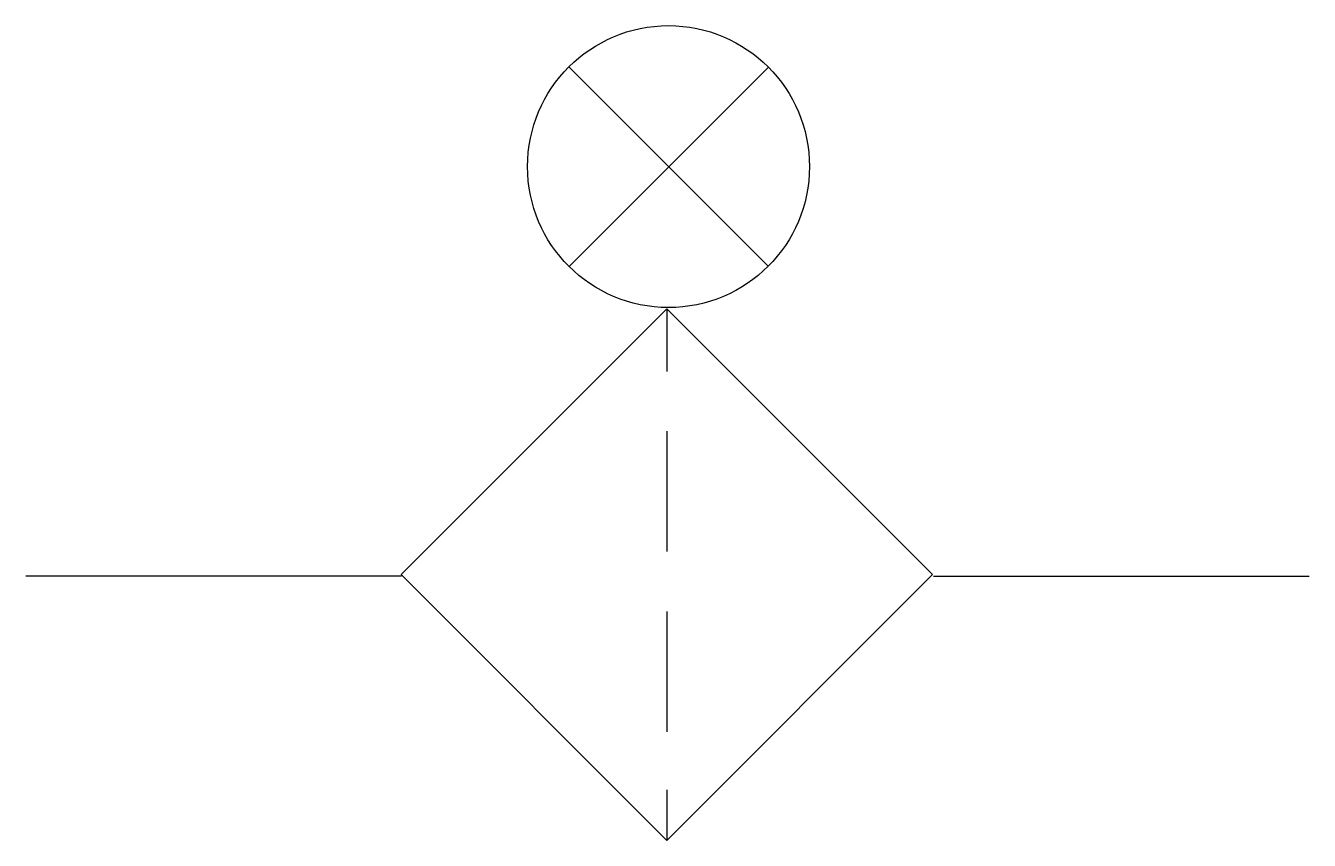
# Model space of a CAD drawing. Extents: x 83.5 to 117.6, y 148.5 to 170.2.
import ezdxf

# ---------------------------------------------------------------- set-up
doc = ezdxf.new("R2010")
doc.units = 0
doc.header["$LTSCALE"] = 5
doc.header["$MEASUREMENT"] = 0
doc.layers.add('11', color=1, linetype='CONTINUOUS')
doc.layers.add('12', color=2, linetype='CONTINUOUS')

msp = doc.modelspace()

# ---------------------------------------------------------------- linework, layer by layer
at = {"layer": '11'}
for p, q in [((97.935, 169.091), (103.238, 163.788)), ((97.938, 163.779), (103.241, 169.083)), ((93.47, 155.587), (100.541, 162.658)), ((100.541, 162.658), (107.612, 155.587)), ((93.48, 155.545), (83.48, 155.545)), ((100.541, 148.515), (93.47, 155.587)), ((107.612, 155.587), (100.541, 148.515)), ((107.634, 155.545), (117.634, 155.545))]:
    msp.add_line(p, q, dxfattribs=at)
msp.add_circle((100.584, 166.437), 3.75, dxfattribs=at)
at = {"layer": '12'}
for p, q in [((100.542, 162.656), (100.542, 160.99)), ((100.542, 159.399), (100.542, 156.199)), ((100.542, 154.599), (100.542, 151.399)), ((100.542, 149.858), (100.542, 148.517))]:
    msp.add_line(p, q, dxfattribs=at)

doc.saveas('drawing.dxf')
